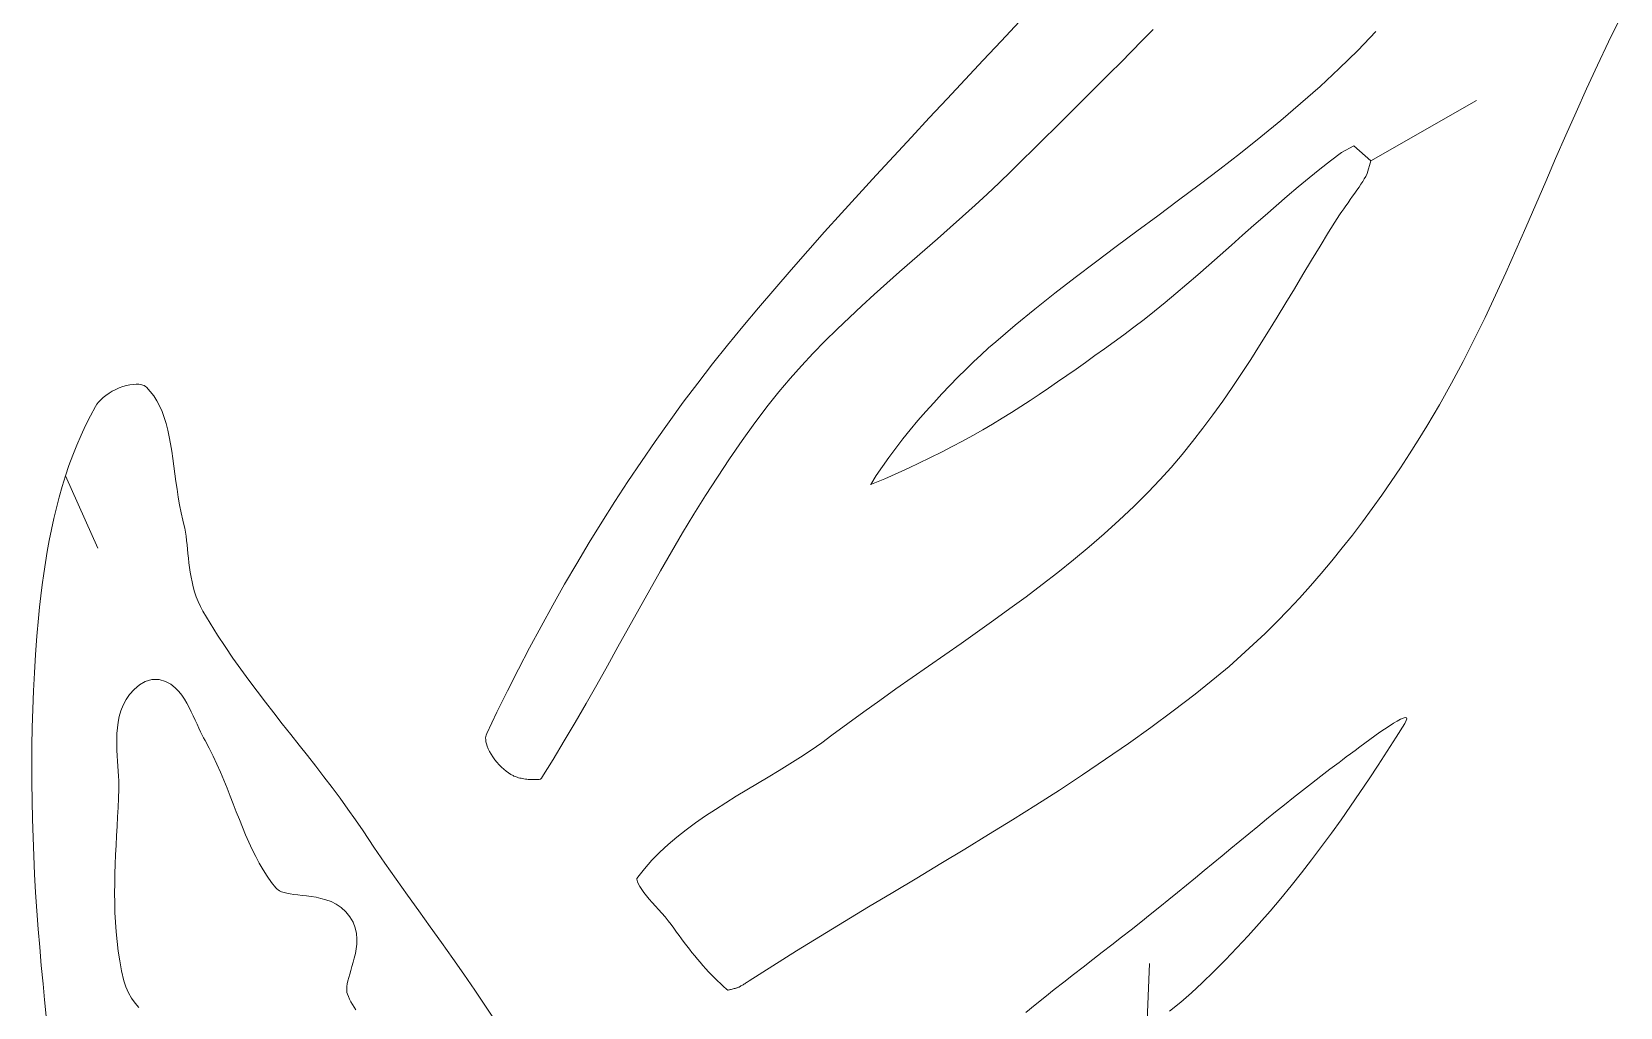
# Model space of a CAD drawing. Header units: inches. Extents: x -12 to 23, y -13.2 to 21.7.
# Drawn here: x 15.991 to 18.939, y 2.753 to 4.564 of the extents above; entities that cross this region are included whole.
import ezdxf

# ---------------------------------------------------------------- set-up
doc = ezdxf.new("R2010")
doc.units = ezdxf.units.IN
doc.header["$MEASUREMENT"] = 0
doc.layers.get('0').update_dxf_attribs({"lineweight": 0})

msp = doc.modelspace()

# ---------------------------------------------------------------- linework, layer by layer
at = {"color": 7, "linetype": 'Continuous', "lineweight": 0}
for p, q in [((17.8242, 4.5826), (17.7905, 4.5466)), ((18.9177, 4.5452), (18.9394, 4.5888)), ((17.7905, 4.5466), (17.7568, 4.5108)), ((18.0322, 4.5273), (18.0522, 4.5477)), ((18.0522, 4.5477), (18.0722, 4.5681)), ((18.486, 4.5642), (18.4523, 4.5293)), ((18.8969, 4.5017), (18.9177, 4.5452)), ((18.0121, 4.5069), (18.0322, 4.5273)), ((18.4523, 4.5293), (18.4177, 4.4954)), ((17.7568, 4.5108), (17.7233, 4.475)), ((17.9716, 4.4664), (17.9919, 4.4867)), ((17.9919, 4.4867), (18.0121, 4.5069)), ((18.4177, 4.4954), (18.3823, 4.4625)), ((18.8768, 4.4582), (18.8969, 4.5017)), ((17.7233, 4.475), (17.6899, 4.4394)), ((17.9513, 4.4462), (17.9716, 4.4664)), ((18.3823, 4.4625), (18.3461, 4.4305)), ((18.8573, 4.4148), (18.8768, 4.4582)), ((17.6899, 4.4394), (17.6567, 4.4039)), ((17.9107, 4.4059), (17.931, 4.426)), ((17.931, 4.426), (17.9513, 4.4462)), ((18.3461, 4.4305), (18.3094, 4.3992)), ((17.6567, 4.4039), (17.6237, 4.3684)), ((17.8902, 4.3857), (17.9107, 4.4059)), ((18.3094, 4.3992), (18.2721, 4.3686)), ((18.8382, 4.3716), (18.8573, 4.4148)), ((17.6237, 4.3684), (17.5909, 4.3331)), ((17.8494, 4.3453), (17.8698, 4.3655)), ((17.8698, 4.3655), (17.8902, 4.3857)), ((18.2721, 4.3686), (18.2344, 4.3386)), ((18.8195, 4.3286), (18.8382, 4.3716)), ((17.829, 4.3252), (17.8494, 4.3453)), ((18.2344, 4.3386), (18.1963, 4.3091)), ((18.4013, 4.3241), (18.4221, 4.3397)), ((18.4221, 4.3397), (18.4447, 4.3523)), ((18.4447, 4.3523), (18.4765, 4.324)), ((17.5909, 4.3331), (17.5583, 4.2978)), ((17.7866, 4.2836), (17.8087, 4.3051)), ((17.8087, 4.3051), (17.829, 4.3252)), ((18.1963, 4.3091), (18.158, 4.2799)), ((18.3618, 4.2926), (18.3817, 4.3087)), ((18.3817, 4.3087), (18.4013, 4.3241)), ((18.4765, 4.324), (18.4698, 4.3009)), ((18.801, 4.2857), (18.8195, 4.3286)), ((17.5583, 4.2978), (17.5261, 4.2626)), ((17.7643, 4.2625), (17.7866, 4.2836)), ((18.158, 4.2799), (18.1195, 4.251)), ((18.3213, 4.2587), (18.3416, 4.2759)), ((18.3416, 4.2759), (18.3618, 4.2926)), ((18.4546, 4.2757), (18.4507, 4.2701)), ((18.4581, 4.281), (18.4546, 4.2757)), ((18.4614, 4.286), (18.4581, 4.281)), ((18.4643, 4.2906), (18.4614, 4.286)), ((18.4669, 4.2951), (18.4643, 4.2906)), ((18.4698, 4.3009), (18.4669, 4.2951)), ((18.7826, 4.2431), (18.801, 4.2857)), ((17.5261, 4.2626), (17.4941, 4.2274)), ((17.7417, 4.2417), (17.7643, 4.2625)), ((18.1195, 4.251), (18.0809, 4.2223)), ((18.3007, 4.241), (18.3213, 4.2587)), ((18.4341, 4.2465), (18.43, 4.2407)), ((18.4383, 4.2524), (18.4341, 4.2465)), ((18.4425, 4.2584), (18.4383, 4.2524)), ((18.4467, 4.2643), (18.4425, 4.2584)), ((18.4507, 4.2701), (18.4467, 4.2643)), ((17.4941, 4.2274), (17.4625, 4.1922)), ((17.6955, 4.2004), (17.7187, 4.221)), ((17.7187, 4.221), (17.7417, 4.2417)), ((18.0809, 4.2223), (18.0423, 4.1937)), ((18.2593, 4.2046), (18.28, 4.2229)), ((18.28, 4.2229), (18.3007, 4.241)), ((18.4138, 4.2174), (18.3979, 4.1918)), ((18.415, 4.2193), (18.4138, 4.2174)), ((18.4169, 4.2221), (18.415, 4.2193)), ((18.4195, 4.2259), (18.4169, 4.2221)), ((18.4227, 4.2303), (18.4195, 4.2259)), ((18.4262, 4.2353), (18.4227, 4.2303)), ((18.43, 4.2407), (18.4262, 4.2353)), ((18.7643, 4.2006), (18.7826, 4.2431)), ((17.4625, 4.1922), (17.4313, 4.1571)), ((17.6722, 4.1798), (17.6955, 4.2004)), ((18.0423, 4.1937), (18.0039, 4.1652)), ((18.2384, 4.1862), (18.2593, 4.2046)), ((18.3979, 4.1918), (18.3821, 4.1658)), ((18.7458, 4.1584), (18.7643, 4.2006)), ((17.6252, 4.1388), (17.6487, 4.1593)), ((17.6487, 4.1593), (17.6722, 4.1798)), ((18.0039, 4.1652), (17.9656, 4.1365)), ((18.1967, 4.1492), (18.2176, 4.1677)), ((18.2176, 4.1677), (18.2384, 4.1862)), ((18.3821, 4.1658), (18.3662, 4.1396)), ((18.7271, 4.1165), (18.7458, 4.1584)), ((17.4313, 4.1571), (17.4004, 4.122)), ((17.6016, 4.1181), (17.6252, 4.1388)), ((17.9656, 4.1365), (17.9276, 4.1076)), ((18.1553, 4.1128), (18.176, 4.1309)), ((18.176, 4.1309), (18.1967, 4.1492)), ((18.3662, 4.1396), (18.3504, 4.1134)), ((17.4004, 4.122), (17.3699, 4.0869)), ((17.5781, 4.0974), (17.6016, 4.1181)), ((17.9276, 4.1076), (17.89, 4.0785)), ((18.1349, 4.0951), (18.1553, 4.1128)), ((18.3504, 4.1134), (18.3346, 4.087)), ((18.7081, 4.0749), (18.7271, 4.1165)), ((17.3699, 4.0869), (17.3399, 4.0517)), ((17.5314, 4.0552), (17.5547, 4.0764)), ((17.5547, 4.0764), (17.5781, 4.0974)), ((17.89, 4.0785), (17.8528, 4.049)), ((18.0946, 4.0611), (18.1146, 4.0778)), ((18.1146, 4.0778), (18.1349, 4.0951)), ((18.3346, 4.087), (18.3187, 4.0606)), ((18.6886, 4.0335), (18.7081, 4.0749)), ((17.3399, 4.0517), (17.3104, 4.0166)), ((17.5084, 4.0337), (17.5314, 4.0552)), ((17.8528, 4.049), (17.8162, 4.0191)), ((18.0557, 4.0297), (18.075, 4.045)), ((18.075, 4.045), (18.0946, 4.0611)), ((18.3187, 4.0606), (18.3026, 4.0343)), ((17.3104, 4.0166), (17.2821, 3.9821)), ((17.4631, 3.9897), (17.4856, 4.0119)), ((17.4856, 4.0119), (17.5084, 4.0337)), ((17.8162, 4.0191), (17.7802, 3.9886)), ((18.0182, 4.0016), (18.0368, 4.0153)), ((18.0368, 4.0153), (18.0557, 4.0297)), ((18.3026, 4.0343), (18.2864, 4.0079)), ((18.6685, 3.9925), (18.6886, 4.0335)), ((17.2821, 3.9821), (17.2543, 3.9472)), ((17.4411, 3.967), (17.4631, 3.9897)), ((17.7802, 3.9886), (17.767, 3.977)), ((17.9818, 3.9755), (17.9999, 3.9885)), ((17.9999, 3.9885), (18.0182, 4.0016)), ((18.27, 3.9817), (18.2534, 3.9555)), ((18.2864, 4.0079), (18.27, 3.9817)), ((18.6478, 3.9518), (18.6685, 3.9925)), ((17.4194, 3.9438), (17.4411, 3.967)), ((17.739, 3.9512), (17.7246, 3.9372)), ((17.7532, 3.9645), (17.739, 3.9512)), ((17.767, 3.977), (17.7532, 3.9645)), ((17.9465, 3.9502), (17.964, 3.9628)), ((17.964, 3.9628), (17.9818, 3.9755)), ((18.2534, 3.9555), (18.2364, 3.9296)), ((18.6263, 3.9115), (18.6478, 3.9518)), ((17.2543, 3.9472), (17.227, 3.9118)), ((17.3983, 3.9201), (17.4194, 3.9438)), ((17.7098, 3.9225), (17.6949, 3.9073)), ((17.7246, 3.9372), (17.7098, 3.9225)), ((17.895, 3.9139), (17.912, 3.9258)), ((17.912, 3.9258), (17.9292, 3.9379)), ((17.9292, 3.9379), (17.9465, 3.9502)), ((18.2364, 3.9296), (18.2191, 3.9038)), ((16.1342, 3.8928), (16.1285, 3.8889)), ((16.1403, 3.8965), (16.1342, 3.8928)), ((16.1467, 3.8998), (16.1403, 3.8965)), ((16.1532, 3.9027), (16.1467, 3.8998)), ((16.1599, 3.9052), (16.1532, 3.9027)), ((16.1664, 3.9071), (16.1599, 3.9052)), ((16.1727, 3.9086), (16.1664, 3.9071)), ((16.1788, 3.9094), (16.1727, 3.9086)), ((16.1843, 3.9098), (16.1788, 3.9094)), ((16.1893, 3.9096), (16.1843, 3.9098)), ((16.1935, 3.909), (16.1893, 3.9096)), ((16.197, 3.9081), (16.1935, 3.909)), ((16.1997, 3.907), (16.197, 3.9081)), ((16.2019, 3.9057), (16.1997, 3.907)), ((16.204, 3.9039), (16.2019, 3.9057)), ((16.2108, 3.8964), (16.204, 3.9039)), ((16.2172, 3.888), (16.2108, 3.8964)), ((17.227, 3.9118), (17.2001, 3.8761)), ((17.3578, 3.8708), (17.3777, 3.8958)), ((17.3777, 3.8958), (17.3983, 3.9201)), ((17.6949, 3.9073), (17.68, 3.8916)), ((17.861, 3.8908), (17.878, 3.9023)), ((17.878, 3.9023), (17.895, 3.9139)), ((18.2191, 3.9038), (18.2014, 3.8782)), ((18.6039, 3.8716), (18.6263, 3.9115)), ((16.109, 3.8682), (16.0997, 3.8512)), ((16.1117, 3.8725), (16.109, 3.8682)), ((16.1148, 3.8764), (16.1117, 3.8725)), ((16.1187, 3.8806), (16.1148, 3.8764)), ((16.1233, 3.8848), (16.1187, 3.8806)), ((16.1285, 3.8889), (16.1233, 3.8848)), ((16.2229, 3.879), (16.2172, 3.888)), ((16.2281, 3.8693), (16.2229, 3.879)), ((16.2326, 3.859), (16.2281, 3.8693)), ((17.2001, 3.8761), (17.1738, 3.8399)), ((17.3331, 3.8381), (17.3578, 3.8708)), ((17.6651, 3.8754), (17.6504, 3.8589)), ((17.68, 3.8916), (17.6651, 3.8754)), ((17.8095, 3.8573), (17.8268, 3.8683)), ((17.8268, 3.8683), (17.8439, 3.8794)), ((17.8439, 3.8794), (17.861, 3.8908)), ((18.2014, 3.8782), (18.1833, 3.8529)), ((18.5804, 3.8319), (18.6039, 3.8716)), ((16.0907, 3.8333), (16.0822, 3.8151)), ((16.0997, 3.8512), (16.0907, 3.8333)), ((16.2367, 3.848), (16.2326, 3.859)), ((16.2402, 3.8365), (16.2367, 3.848)), ((16.2434, 3.8244), (16.2402, 3.8365)), ((17.1738, 3.8399), (17.1479, 3.8034)), ((17.3092, 3.8049), (17.3331, 3.8381)), ((17.6358, 3.8422), (17.6216, 3.8252)), ((17.6504, 3.8589), (17.6358, 3.8422)), ((17.7561, 3.8251), (17.7742, 3.8357)), ((17.7742, 3.8357), (17.792, 3.8464)), ((17.792, 3.8464), (17.8095, 3.8573)), ((18.1833, 3.8529), (18.1647, 3.828)), ((16.0822, 3.8151), (16.0743, 3.7966)), ((16.2461, 3.8119), (16.2434, 3.8244)), ((16.2486, 3.7989), (16.2461, 3.8119)), ((17.286, 3.7713), (17.3092, 3.8049)), ((17.6078, 3.8081), (17.5945, 3.791)), ((17.6216, 3.8252), (17.6078, 3.8081)), ((17.6994, 3.7939), (17.7187, 3.8042)), ((17.7187, 3.8042), (17.7376, 3.8146)), ((17.7376, 3.8146), (17.7561, 3.8251)), ((18.1647, 3.828), (18.1456, 3.8034)), ((18.548, 3.7802), (18.5644, 3.806)), ((18.5644, 3.806), (18.5804, 3.8319)), ((16.0668, 3.7778), (16.0598, 3.7587)), ((16.0743, 3.7966), (16.0668, 3.7778)), ((16.2508, 3.7855), (16.2486, 3.7989)), ((16.2528, 3.7718), (16.2508, 3.7855)), ((17.1479, 3.8034), (17.1225, 3.7665)), ((17.5945, 3.791), (17.5818, 3.7739)), ((17.6588, 3.7735), (17.6794, 3.7837)), ((17.6794, 3.7837), (17.6994, 3.7939)), ((18.126, 3.7792), (18.1057, 3.7554)), ((18.1456, 3.8034), (18.126, 3.7792)), ((18.5313, 3.7545), (18.548, 3.7802)), ((16.0598, 3.7587), (16.0533, 3.7394)), ((16.2547, 3.7578), (16.2528, 3.7718)), ((16.2565, 3.7436), (16.2547, 3.7578)), ((17.1225, 3.7665), (17.0975, 3.7293)), ((17.2634, 3.7373), (17.286, 3.7713)), ((17.5698, 3.7569), (17.5585, 3.7402)), ((17.5818, 3.7739), (17.5698, 3.7569)), ((17.5869, 3.7397), (17.5993, 3.7453)), ((17.5993, 3.7453), (17.6115, 3.7509)), ((17.6115, 3.7509), (17.623, 3.7563)), ((17.623, 3.7563), (17.6337, 3.7614)), ((17.6337, 3.7614), (17.6434, 3.7661)), ((17.6434, 3.7661), (17.6519, 3.7702)), ((17.6519, 3.7702), (17.6588, 3.7735)), ((18.1057, 3.7554), (18.0848, 3.7321)), ((18.5142, 3.7291), (18.5313, 3.7545)), ((16.0473, 3.7199), (16.0416, 3.7002)), ((16.0533, 3.7394), (16.0473, 3.7199)), ((16.2584, 3.7292), (16.2565, 3.7436)), ((16.2604, 3.7147), (16.2584, 3.7292)), ((17.0975, 3.7293), (17.0731, 3.6917)), ((17.2415, 3.703), (17.2634, 3.7373)), ((17.5479, 3.7233), (17.5495, 3.7239)), ((17.5481, 3.7237), (17.5479, 3.7233)), ((17.5585, 3.7402), (17.5481, 3.7237)), ((17.5495, 3.7239), (17.5617, 3.7289)), ((17.5617, 3.7289), (17.5742, 3.7342)), ((17.5742, 3.7342), (17.5869, 3.7397)), ((18.0848, 3.7321), (18.0632, 3.7094)), ((18.4967, 3.7039), (18.5142, 3.7291)), ((16.0416, 3.7002), (16.0364, 3.6803)), ((16.2626, 3.7002), (16.2604, 3.7147)), ((16.2652, 3.6856), (16.2626, 3.7002)), ((17.0731, 3.6917), (17.0491, 3.6539)), ((17.22, 3.6684), (17.2415, 3.703)), ((18.0632, 3.7094), (18.0365, 3.6829)), ((18.4789, 3.6789), (18.4967, 3.7039)), ((16.0316, 3.6602), (16.0272, 3.64)), ((16.0364, 3.6803), (16.0316, 3.6602)), ((16.2681, 3.671), (16.2652, 3.6856)), ((16.2715, 3.6571), (16.2681, 3.671)), ((16.2733, 3.6496), (16.2715, 3.6571)), ((17.199, 3.6336), (17.22, 3.6684)), ((18.0093, 3.6571), (17.9816, 3.632)), ((18.0365, 3.6829), (18.0093, 3.6571)), ((18.4607, 3.6542), (18.4789, 3.6789)), ((16.0272, 3.64), (16.0231, 3.6196)), ((16.2747, 3.6425), (16.2733, 3.6496)), ((16.2759, 3.6352), (16.2747, 3.6425)), ((16.2771, 3.6276), (16.2759, 3.6352)), ((16.2781, 3.6198), (16.2771, 3.6276)), ((17.0491, 3.6539), (17.0256, 3.6157)), ((17.1784, 3.5986), (17.199, 3.6336)), ((17.9816, 3.632), (17.9533, 3.6076)), ((18.4233, 3.6057), (18.4422, 3.6298)), ((18.4422, 3.6298), (18.4607, 3.6542)), ((16.0194, 3.5992), (16.016, 3.5786)), ((16.0231, 3.6196), (16.0194, 3.5992)), ((16.279, 3.6118), (16.2781, 3.6198)), ((16.2798, 3.6037), (16.279, 3.6118)), ((16.2807, 3.5953), (16.2798, 3.6037)), ((17.0256, 3.6157), (17.0025, 3.5772)), ((17.1581, 3.5634), (17.1784, 3.5986)), ((17.9533, 3.6076), (17.9246, 3.5838)), ((18.404, 3.5819), (18.4233, 3.6057)), ((16.016, 3.5786), (16.0129, 3.5581)), ((16.2816, 3.5868), (16.2807, 3.5953)), ((16.2826, 3.5782), (16.2816, 3.5868)), ((16.2837, 3.5695), (16.2826, 3.5782)), ((16.285, 3.5606), (16.2837, 3.5695)), ((17.0025, 3.5772), (16.9799, 3.5384)), ((17.9246, 3.5838), (17.8956, 3.5605)), ((18.3843, 3.5585), (18.404, 3.5819)), ((16.0129, 3.5581), (16.0101, 3.5374)), ((16.2865, 3.5517), (16.285, 3.5606)), ((16.2883, 3.5426), (16.2865, 3.5517)), ((16.2905, 3.5335), (16.2883, 3.5426)), ((16.9799, 3.5384), (16.9578, 3.4994)), ((17.1381, 3.5282), (17.1581, 3.5634)), ((17.8956, 3.5605), (17.8662, 3.5377)), ((18.3643, 3.5355), (18.3843, 3.5585)), ((16.0076, 3.5168), (16.0053, 3.4961)), ((16.0101, 3.5374), (16.0076, 3.5168)), ((16.293, 3.5244), (16.2905, 3.5335)), ((16.2961, 3.5152), (16.293, 3.5244)), ((16.2996, 3.5061), (16.2961, 3.5152)), ((17.1183, 3.4928), (17.1381, 3.5282)), ((17.8365, 3.5153), (17.8066, 3.4932)), ((17.8662, 3.5377), (17.8365, 3.5153)), ((18.323, 3.4905), (18.3438, 3.5128)), ((18.3438, 3.5128), (18.3643, 3.5355)), ((16.0053, 3.4961), (16.0033, 3.4755)), ((16.3038, 3.497), (16.2996, 3.5061)), ((16.3085, 3.4883), (16.3038, 3.497)), ((16.3219, 3.4659), (16.3085, 3.4883)), ((16.9578, 3.4994), (16.9362, 3.4601)), ((17.0985, 3.4575), (17.1183, 3.4928)), ((17.8066, 3.4932), (17.7765, 3.4715)), ((18.3019, 3.4687), (18.323, 3.4905)), ((16.0033, 3.4755), (16.0004, 3.4418)), ((16.3356, 3.4441), (16.3219, 3.4659)), ((16.9362, 3.4601), (16.915, 3.4206)), ((17.0789, 3.4222), (17.0985, 3.4575)), ((17.7462, 3.45), (17.7159, 3.4287)), ((17.7765, 3.4715), (17.7462, 3.45)), ((18.2803, 3.4473), (18.3019, 3.4687)), ((16.0004, 3.4418), (15.9979, 3.408)), ((16.3498, 3.4226), (16.3356, 3.4441)), ((16.3642, 3.4015), (16.3498, 3.4226)), ((16.915, 3.4206), (16.8943, 3.3808)), ((17.0592, 3.3869), (17.0789, 3.4222)), ((17.7159, 3.4287), (17.6856, 3.4075)), ((18.236, 3.4059), (18.2583, 3.4263)), ((18.2583, 3.4263), (18.2803, 3.4473)), ((15.9979, 3.408), (15.9957, 3.3742)), ((16.379, 3.3807), (16.3642, 3.4015)), ((17.6856, 3.4075), (17.6552, 3.3864)), ((18.2132, 3.3859), (18.236, 3.4059)), ((15.9957, 3.3742), (15.994, 3.3403)), ((16.2011, 3.358), (16.2139, 3.3617)), ((16.2139, 3.3617), (16.2272, 3.3616)), ((16.2272, 3.3616), (16.2392, 3.3582)), ((16.394, 3.3601), (16.379, 3.3807)), ((16.8943, 3.3808), (16.874, 3.3408)), ((17.0395, 3.3518), (17.0592, 3.3869)), ((17.625, 3.3653), (17.5949, 3.3442)), ((17.6552, 3.3864), (17.625, 3.3653)), ((18.1501, 3.3344), (18.19, 3.3665)), ((18.19, 3.3665), (18.2132, 3.3859)), ((15.994, 3.3403), (15.9927, 3.3064)), ((16.1658, 3.3242), (16.1725, 3.334)), ((16.1725, 3.334), (16.1806, 3.3431)), ((16.1806, 3.3431), (16.1906, 3.3517)), ((16.1906, 3.3517), (16.2011, 3.358)), ((16.2392, 3.3582), (16.2491, 3.3527)), ((16.2491, 3.3527), (16.257, 3.3463)), ((16.257, 3.3463), (16.2635, 3.3395)), ((16.2635, 3.3395), (16.2691, 3.3323)), ((16.2691, 3.3323), (16.2741, 3.325)), ((16.4093, 3.3397), (16.394, 3.3601)), ((16.4247, 3.3195), (16.4093, 3.3397)), ((16.874, 3.3408), (16.8543, 3.3007)), ((17.0196, 3.3168), (17.0395, 3.3518)), ((17.5949, 3.3442), (17.5649, 3.3229)), ((18.1095, 3.3032), (18.1501, 3.3344)), ((15.9927, 3.3064), (15.9917, 3.2725)), ((16.1533, 3.2928), (16.1563, 3.3034)), ((16.1563, 3.3034), (16.1604, 3.3139)), ((16.1604, 3.3139), (16.1658, 3.3242)), ((16.2741, 3.325), (16.2786, 3.3174)), ((16.2786, 3.3174), (16.2828, 3.3097)), ((16.2828, 3.3097), (16.2868, 3.3019)), ((16.4402, 3.2995), (16.4247, 3.3195)), ((16.9996, 3.2821), (17.0196, 3.3168)), ((17.5649, 3.3229), (17.5351, 3.3016)), ((18.0682, 3.2726), (18.1095, 3.3032)), ((16.1497, 3.2717), (16.1511, 3.2822)), ((16.1511, 3.2822), (16.1533, 3.2928)), ((16.2868, 3.3019), (16.2906, 3.2941)), ((16.2906, 3.2941), (16.2942, 3.2863)), ((16.2942, 3.2863), (16.2977, 3.2788)), ((16.2977, 3.2788), (16.3009, 3.2716)), ((16.4558, 3.2796), (16.4402, 3.2995)), ((16.4714, 3.2598), (16.4558, 3.2796)), ((16.8543, 3.3007), (16.8354, 3.2613)), ((16.9793, 3.2475), (16.9996, 3.2821)), ((17.5056, 3.2801), (17.4761, 3.2581)), ((17.5351, 3.3016), (17.5056, 3.2801)), ((15.9917, 3.2725), (15.9911, 3.2385)), ((16.1486, 3.2507), (16.1489, 3.2611)), ((16.1486, 3.2404), (16.1486, 3.2507)), ((16.1489, 3.2611), (16.1497, 3.2717)), ((16.3009, 3.2716), (16.3041, 3.2648)), ((16.3041, 3.2648), (16.307, 3.2586)), ((16.307, 3.2586), (16.3097, 3.2532)), ((16.3097, 3.2532), (16.3124, 3.2482)), ((16.3124, 3.2482), (16.3201, 3.2342)), ((16.487, 3.24), (16.4714, 3.2598)), ((16.8336, 3.2558), (16.8333, 3.2531)), ((16.8333, 3.2531), (16.8334, 3.2499)), ((16.8334, 3.2499), (16.8338, 3.2462)), ((16.8342, 3.2582), (16.8336, 3.2558)), ((16.8338, 3.2462), (16.8348, 3.242)), ((16.8354, 3.2613), (16.8342, 3.2582)), ((16.9587, 3.2133), (16.9793, 3.2475)), ((17.4572, 3.2442), (17.4377, 3.2307)), ((17.4761, 3.2581), (17.4572, 3.2442)), ((18.0265, 3.2427), (18.0682, 3.2726)), ((15.9911, 3.2385), (15.9908, 3.2045)), ((16.1489, 3.2302), (16.1486, 3.2404)), ((16.1494, 3.2202), (16.1489, 3.2302)), ((16.15, 3.2103), (16.1494, 3.2202)), ((16.3201, 3.2342), (16.3275, 3.2195)), ((16.3275, 3.2195), (16.3344, 3.2047)), ((16.5025, 3.2203), (16.487, 3.24)), ((16.5179, 3.2006), (16.5025, 3.2203)), ((16.8348, 3.242), (16.8362, 3.2376)), ((16.8362, 3.2376), (16.8381, 3.2328)), ((16.8381, 3.2328), (16.8405, 3.2279)), ((16.8405, 3.2279), (16.8433, 3.2228)), ((16.8433, 3.2228), (16.8465, 3.2178)), ((16.8465, 3.2178), (16.8501, 3.2128)), ((17.4179, 3.2177), (17.398, 3.205)), ((17.4377, 3.2307), (17.4179, 3.2177)), ((17.9842, 3.2135), (18.0265, 3.2427)), ((15.9908, 3.2045), (15.9909, 3.1705)), ((16.1507, 3.2007), (16.15, 3.2103)), ((16.1513, 3.1914), (16.1507, 3.2007)), ((16.1518, 3.1824), (16.1513, 3.1914)), ((16.3344, 3.2047), (16.341, 3.1898)), ((16.341, 3.1898), (16.3473, 3.1749)), ((16.5332, 3.1808), (16.5179, 3.2006)), ((16.8501, 3.2128), (16.8541, 3.208)), ((16.8541, 3.208), (16.8582, 3.2034)), ((16.8582, 3.2034), (16.8625, 3.199)), ((16.8625, 3.199), (16.867, 3.195)), ((16.867, 3.195), (16.8714, 3.1914)), ((16.8714, 3.1914), (16.8758, 3.1882)), ((16.8758, 3.1882), (16.8801, 3.1855)), ((16.8801, 3.1855), (16.8843, 3.1832)), ((16.9378, 3.1796), (16.9587, 3.2133)), ((17.378, 3.1927), (17.3579, 3.1806)), ((17.398, 3.205), (17.378, 3.1927)), ((17.8983, 3.1565), (17.9414, 3.1847)), ((17.9414, 3.1847), (17.9842, 3.2135)), ((15.9909, 3.1705), (15.9913, 3.1365)), ((16.1516, 3.1411), (16.1523, 3.158)), ((16.1522, 3.1738), (16.1518, 3.1824)), ((16.1524, 3.1658), (16.1522, 3.1738)), ((16.1523, 3.158), (16.1524, 3.1658)), ((16.3473, 3.1749), (16.3533, 3.1601)), ((16.3533, 3.1601), (16.3591, 3.1453)), ((16.5482, 3.161), (16.5332, 3.1808)), ((16.563, 3.1411), (16.5482, 3.161)), ((16.8843, 3.1832), (16.8859, 3.1824)), ((16.8859, 3.1824), (16.8879, 3.1816)), ((16.8879, 3.1816), (16.89, 3.1808)), ((16.89, 3.1808), (16.8921, 3.1801)), ((16.8921, 3.1801), (16.8944, 3.1794)), ((16.8944, 3.1794), (16.8968, 3.1788)), ((16.8968, 3.1788), (16.8992, 3.1782)), ((16.8992, 3.1782), (16.9017, 3.1777)), ((16.9017, 3.1777), (16.9044, 3.1773)), ((16.9044, 3.1773), (16.907, 3.1769)), ((16.907, 3.1769), (16.9098, 3.1766)), ((16.9098, 3.1766), (16.9125, 3.1763)), ((16.9125, 3.1763), (16.9154, 3.1761)), ((16.9154, 3.1761), (16.9182, 3.176)), ((16.9182, 3.176), (16.9211, 3.1759)), ((16.9211, 3.1759), (16.924, 3.1759)), ((16.924, 3.1759), (16.927, 3.176)), ((16.927, 3.176), (16.9299, 3.1761)), ((16.9299, 3.1761), (16.9328, 3.1763)), ((16.9328, 3.1763), (16.9347, 3.1764)), ((16.9347, 3.1764), (16.935, 3.1766)), ((16.9347, 3.1764), (16.9347, 3.1764)), ((16.935, 3.1766), (16.9353, 3.1768)), ((16.9353, 3.1768), (16.9356, 3.177)), ((16.9356, 3.177), (16.9359, 3.1773)), ((16.9359, 3.1773), (16.9362, 3.1776)), ((16.9362, 3.1776), (16.9365, 3.1779)), ((16.9365, 3.1779), (16.9368, 3.1782)), ((16.9368, 3.1782), (16.937, 3.1785)), ((16.937, 3.1785), (16.9373, 3.1788)), ((16.9373, 3.1788), (16.9375, 3.1791)), ((16.9375, 3.1791), (16.9378, 3.1796)), ((17.318, 3.1567), (17.2983, 3.1448)), ((17.3379, 3.1686), (17.318, 3.1567)), ((17.3579, 3.1806), (17.3379, 3.1686)), ((17.8548, 3.1286), (17.8983, 3.1565)), ((15.9913, 3.1365), (15.992, 3.1025)), ((16.1509, 3.1239), (16.1516, 3.1411)), ((16.3591, 3.1453), (16.3649, 3.1306)), ((16.3649, 3.1306), (16.3705, 3.116)), ((16.5775, 3.1211), (16.563, 3.1411)), ((17.2789, 3.1328), (17.2599, 3.1206)), ((17.2983, 3.1448), (17.2789, 3.1328)), ((17.811, 3.1011), (17.8548, 3.1286)), ((15.992, 3.1025), (15.9931, 3.0685)), ((16.1491, 3.0892), (16.15, 3.1066)), ((16.15, 3.1066), (16.1509, 3.1239)), ((16.3705, 3.116), (16.3762, 3.1016)), ((16.3762, 3.1016), (16.3819, 3.0874)), ((16.5917, 3.101), (16.5775, 3.1211)), ((16.6057, 3.0805), (16.5917, 3.101)), ((17.2412, 3.1083), (17.223, 3.0957)), ((17.2599, 3.1206), (17.2412, 3.1083)), ((17.7669, 3.0739), (17.811, 3.1011)), ((15.9931, 3.0685), (15.9944, 3.0345)), ((16.1473, 3.0541), (16.1482, 3.0717)), ((16.1482, 3.0717), (16.1491, 3.0892)), ((16.3819, 3.0874), (16.3877, 3.0734)), ((16.3877, 3.0734), (16.3937, 3.0597)), ((16.6258, 3.0506), (16.6057, 3.0805)), ((17.1884, 3.0693), (17.1721, 3.0554)), ((17.2054, 3.0827), (17.1884, 3.0693)), ((17.223, 3.0957), (17.2054, 3.0827)), ((17.7226, 3.0469), (17.7669, 3.0739)), ((16.1464, 3.0365), (16.1473, 3.0541)), ((16.3937, 3.0597), (16.3999, 3.0463)), ((16.3999, 3.0463), (16.4064, 3.0333)), ((16.6464, 3.0208), (16.6258, 3.0506)), ((17.1566, 3.041), (17.1418, 3.0261)), ((17.1721, 3.0554), (17.1566, 3.041)), ((17.6781, 3.02), (17.7226, 3.0469)), ((15.9944, 3.0345), (15.9961, 3.0005)), ((16.1451, 3.001), (16.1457, 3.0188)), ((16.1457, 3.0188), (16.1464, 3.0365)), ((16.4064, 3.0333), (16.4132, 3.0206)), ((16.4132, 3.0206), (16.4203, 3.0083)), ((16.4203, 3.0083), (16.4278, 2.9965)), ((16.6673, 2.9911), (16.6464, 3.0208)), ((17.1279, 3.0104), (17.1155, 2.9947)), ((17.1418, 3.0261), (17.1279, 3.0104)), ((17.6336, 2.9932), (17.6781, 3.02)), ((15.9961, 3.0005), (15.998, 2.9665)), ((16.1446, 2.9652), (16.1447, 2.9831)), ((16.1447, 2.9831), (16.1451, 3.001)), ((16.4278, 2.9965), (16.4358, 2.9851)), ((16.4358, 2.9851), (16.4439, 2.9748)), ((16.6883, 2.9615), (16.6673, 2.9911)), ((17.1142, 2.9924), (17.1141, 2.9919)), ((17.1141, 2.9919), (17.1141, 2.9909)), ((17.1141, 2.9909), (17.1145, 2.9888)), ((17.1143, 2.9929), (17.1142, 2.9924)), ((17.1155, 2.9947), (17.1143, 2.9929)), ((17.1145, 2.9888), (17.1154, 2.9858)), ((17.1154, 2.9858), (17.1172, 2.9819)), ((17.1172, 2.9819), (17.1198, 2.9772)), ((17.5889, 2.9664), (17.6336, 2.9932)), ((15.998, 2.9665), (16.0002, 2.9325)), ((16.1448, 2.9473), (16.1446, 2.9652)), ((16.4439, 2.9748), (16.446, 2.9725)), ((16.446, 2.9725), (16.4481, 2.971)), ((16.4481, 2.971), (16.4508, 2.9694)), ((16.4508, 2.9694), (16.4544, 2.9678)), ((16.4544, 2.9678), (16.459, 2.9663)), ((16.459, 2.9663), (16.4644, 2.965)), ((16.4644, 2.965), (16.4706, 2.9638)), ((16.4706, 2.9638), (16.4775, 2.9628)), ((16.4775, 2.9628), (16.4849, 2.9619)), ((16.4849, 2.9619), (16.4927, 2.961)), ((16.4927, 2.961), (16.501, 2.96)), ((16.501, 2.96), (16.5096, 2.9588)), ((16.5096, 2.9588), (16.5184, 2.9574)), ((16.5184, 2.9574), (16.5275, 2.9554)), ((16.5275, 2.9554), (16.5368, 2.9528)), ((16.5368, 2.9528), (16.5463, 2.9493)), ((16.5463, 2.9493), (16.5558, 2.9446)), ((16.7094, 2.9321), (16.6883, 2.9615)), ((17.1198, 2.9772), (17.1231, 2.9719)), ((17.1231, 2.9719), (17.1272, 2.9663)), ((17.1272, 2.9663), (17.1318, 2.9603)), ((17.1318, 2.9603), (17.137, 2.9541)), ((17.137, 2.9541), (17.1425, 2.9477)), ((17.5442, 2.9396), (17.5889, 2.9664)), ((16.0002, 2.9325), (16.0027, 2.8985)), ((16.1452, 2.9293), (16.1448, 2.9473)), ((16.1461, 2.9113), (16.1452, 2.9293)), ((16.5558, 2.9446), (16.5651, 2.9385)), ((16.5651, 2.9385), (16.5738, 2.9307)), ((16.5738, 2.9307), (16.5813, 2.9213)), ((16.5813, 2.9213), (16.5871, 2.9113)), ((16.7304, 2.9028), (16.7094, 2.9321)), ((17.1425, 2.9477), (17.1483, 2.9411)), ((17.1483, 2.9411), (17.1543, 2.9345)), ((17.1543, 2.9345), (17.1603, 2.9277)), ((17.1603, 2.9277), (17.1663, 2.9209)), ((17.1663, 2.9209), (17.1722, 2.9139)), ((17.4996, 2.9126), (17.5442, 2.9396)), ((16.0027, 2.8985), (16.0055, 2.8646)), ((16.1473, 2.8933), (16.1461, 2.9113)), ((16.1491, 2.8752), (16.1473, 2.8933)), ((16.5871, 2.9113), (16.591, 2.9009)), ((16.591, 2.9009), (16.5933, 2.8905)), ((16.5933, 2.8905), (16.5942, 2.8804)), ((16.7515, 2.8734), (16.7304, 2.9028)), ((17.1722, 2.9139), (17.1778, 2.9068)), ((17.1778, 2.9068), (17.1829, 2.8999)), ((17.1829, 2.8999), (17.1877, 2.8929)), ((17.1877, 2.8929), (17.1923, 2.8865)), ((17.455, 2.8855), (17.4996, 2.9126)), ((16.0055, 2.8646), (16.0085, 2.8307)), ((16.1513, 2.8572), (16.1491, 2.8752)), ((16.593, 2.8616), (16.5915, 2.8529)), ((16.594, 2.8707), (16.593, 2.8616)), ((16.5942, 2.8804), (16.594, 2.8707)), ((16.7723, 2.844), (16.7515, 2.8734)), ((17.1923, 2.8865), (17.197, 2.88)), ((17.197, 2.88), (17.2018, 2.8736)), ((17.2018, 2.8736), (17.2066, 2.8673)), ((17.2066, 2.8673), (17.2114, 2.861)), ((17.2114, 2.861), (17.2163, 2.8548)), ((17.4106, 2.8581), (17.455, 2.8855)), ((16.0085, 2.8307), (16.0117, 2.7967)), ((16.1541, 2.8392), (16.1513, 2.8572)), ((16.1576, 2.8211), (16.1541, 2.8392)), ((16.5874, 2.8367), (16.5852, 2.8291)), ((16.5895, 2.8446), (16.5874, 2.8367)), ((16.5915, 2.8529), (16.5895, 2.8446)), ((16.7929, 2.8146), (16.7723, 2.844)), ((17.2163, 2.8548), (17.2213, 2.8487)), ((17.2213, 2.8487), (17.2264, 2.8426)), ((17.2264, 2.8426), (17.2315, 2.8367)), ((17.2315, 2.8367), (17.2367, 2.8308)), ((17.2367, 2.8308), (17.2419, 2.8249)), ((17.3663, 2.8304), (17.4106, 2.8581)), ((16.1618, 2.8025), (16.1576, 2.8211)), ((16.1653, 2.7913), (16.1618, 2.8025)), ((16.5776, 2.8024), (16.5765, 2.7969)), ((16.5791, 2.8085), (16.5776, 2.8024)), ((16.581, 2.815), (16.5791, 2.8085)), ((16.583, 2.8218), (16.581, 2.815)), ((16.5852, 2.8291), (16.583, 2.8218)), ((16.8132, 2.7851), (16.7929, 2.8146)), ((17.2419, 2.8249), (17.2472, 2.8192)), ((17.2472, 2.8192), (17.2526, 2.8136)), ((17.2526, 2.8136), (17.2581, 2.808)), ((17.2581, 2.808), (17.2636, 2.8026)), ((17.2636, 2.8026), (17.2692, 2.7973)), ((17.3189, 2.8001), (17.3206, 2.8012)), ((17.3206, 2.8012), (17.3223, 2.8023)), ((17.3223, 2.8023), (17.3663, 2.8304)), ((16.0117, 2.7967), (16.0147, 2.7668)), ((16.1702, 2.7803), (16.1653, 2.7913)), ((16.176, 2.7703), (16.1702, 2.7803)), ((16.5758, 2.7919), (16.5755, 2.7876)), ((16.5755, 2.7876), (16.5755, 2.784)), ((16.5755, 2.784), (16.5759, 2.781)), ((16.5765, 2.7969), (16.5758, 2.7919)), ((16.5759, 2.781), (16.5768, 2.7779)), ((16.5768, 2.7779), (16.5785, 2.7735)), ((16.5785, 2.7735), (16.5807, 2.7684)), ((16.8331, 2.7555), (16.8132, 2.7851)), ((17.2692, 2.7973), (17.2749, 2.7921)), ((17.2749, 2.7921), (17.2806, 2.7869)), ((17.2806, 2.7869), (17.2827, 2.7851)), ((17.2827, 2.7851), (17.2834, 2.7852)), ((17.2834, 2.7852), (17.2846, 2.7855)), ((17.2846, 2.7855), (17.286, 2.7857)), ((17.286, 2.7857), (17.2876, 2.7861)), ((17.2876, 2.7861), (17.2892, 2.7865)), ((17.2892, 2.7865), (17.291, 2.7869)), ((17.291, 2.7869), (17.2929, 2.7874)), ((17.2929, 2.7874), (17.2948, 2.7879)), ((17.2948, 2.7879), (17.2965, 2.7883)), ((17.2965, 2.7883), (17.2977, 2.7886)), ((17.2977, 2.7886), (17.2985, 2.7889)), ((17.2985, 2.7889), (17.2994, 2.7892)), ((17.2994, 2.7892), (17.3004, 2.7895)), ((17.3004, 2.7895), (17.3014, 2.7899)), ((17.3014, 2.7899), (17.3024, 2.7904)), ((17.3024, 2.7904), (17.3036, 2.7909)), ((17.3036, 2.7909), (17.3047, 2.7915)), ((17.3047, 2.7915), (17.3059, 2.7921)), ((17.3059, 2.7921), (17.3072, 2.7928)), ((17.3072, 2.7928), (17.3085, 2.7936)), ((17.3085, 2.7936), (17.3099, 2.7944)), ((17.3099, 2.7944), (17.3112, 2.7952)), ((17.3112, 2.7952), (17.3127, 2.7961)), ((17.3127, 2.7961), (17.3142, 2.797)), ((17.3142, 2.797), (17.3157, 2.798)), ((17.3157, 2.798), (17.3173, 2.799)), ((17.3173, 2.799), (17.3189, 2.8001)), ((16.0147, 2.7668), (16.0178, 2.7367)), ((16.1826, 2.7611), (16.176, 2.7703)), ((16.1896, 2.7528), (16.1826, 2.7611)), ((16.5807, 2.7684), (16.5832, 2.7635)), ((16.5832, 2.7635), (16.586, 2.7585)), ((16.586, 2.7585), (16.5891, 2.7536)), ((16.5891, 2.7536), (16.5925, 2.7487)), ((16.8526, 2.7258), (16.8331, 2.7555))]:
    msp.add_line(p, q, dxfattribs=at)
at = {"color": 30, "linetype": 'Continuous', "lineweight": 0, "true_color": 0xff7e00}
for p, q in [((18.4765, 4.324), (18.6724, 4.4363)), ((16.0533, 3.7394), (16.1137, 3.6052)), ((18.0604, 2.7134), (18.0655, 2.8345))]:
    msp.add_line(p, q, dxfattribs=at)
at = {"color": 7, "linetype": 'Continuous', "lineweight": 0, "flags": 128}
msp.add_lwpolyline([(18.103, 2.7458), (18.1236, 2.7627), (18.1437, 2.7802), (18.1634, 2.7984), (18.1853, 2.8197), (18.2069, 2.8414), (18.228, 2.8635), (18.2488, 2.8859), (18.2693, 2.9087), (18.2894, 2.9318), (18.3091, 2.9552), (18.3286, 2.9789), (18.3477, 3.0029), (18.3665, 3.0271), (18.385, 3.0516), (18.4032, 3.0763), (18.4211, 3.1013), (18.4388, 3.1264), (18.4562, 3.1517), (18.4733, 3.1771), (18.4902, 3.2027), (18.5069, 3.2285), (18.5233, 3.2543), (18.5396, 3.2802), (18.5423, 3.2853), (18.5432, 3.2887), (18.5424, 3.2905), (18.5401, 3.2908), (18.5363, 3.2899), (18.5314, 3.2877), (18.5253, 3.2844), (18.5183, 3.2803), (18.5105, 3.2753), (18.5021, 3.2697), (18.4932, 3.2636), (18.484, 3.2571), (18.4747, 3.2504), (18.4653, 3.2436), (18.4561, 3.2368), (18.4471, 3.2301), (18.4387, 3.2238), (18.4308, 3.2178), (18.4237, 3.2125), (18.4175, 3.2078), (18.4005, 3.195), (18.3835, 3.182), (18.3666, 3.1689), (18.3497, 3.1557), (18.3329, 3.1425), (18.3162, 3.1292), (18.2996, 3.1158), (18.2829, 3.1023), (18.2664, 3.0889), (18.2498, 3.0753), (18.2333, 3.0617), (18.2168, 3.0482), (18.2003, 3.0345), (18.1838, 3.0209), (18.1673, 3.0073), (18.1508, 2.9937), (18.1343, 2.9801), (18.1178, 2.9665), (18.1013, 2.953), (18.0847, 2.9395), (18.0671, 2.9253), (18.0494, 2.9112), (18.0316, 2.8972), (18.0138, 2.8833), (17.9959, 2.8694), (17.978, 2.8555), (17.9601, 2.8417), (17.9422, 2.8278), (17.9243, 2.8139), (17.9065, 2.8), (17.8888, 2.786), (17.8711, 2.7719), (17.8535, 2.7576), (17.8361, 2.7433)], dxfattribs=at)

doc.saveas('drawing.dxf')
